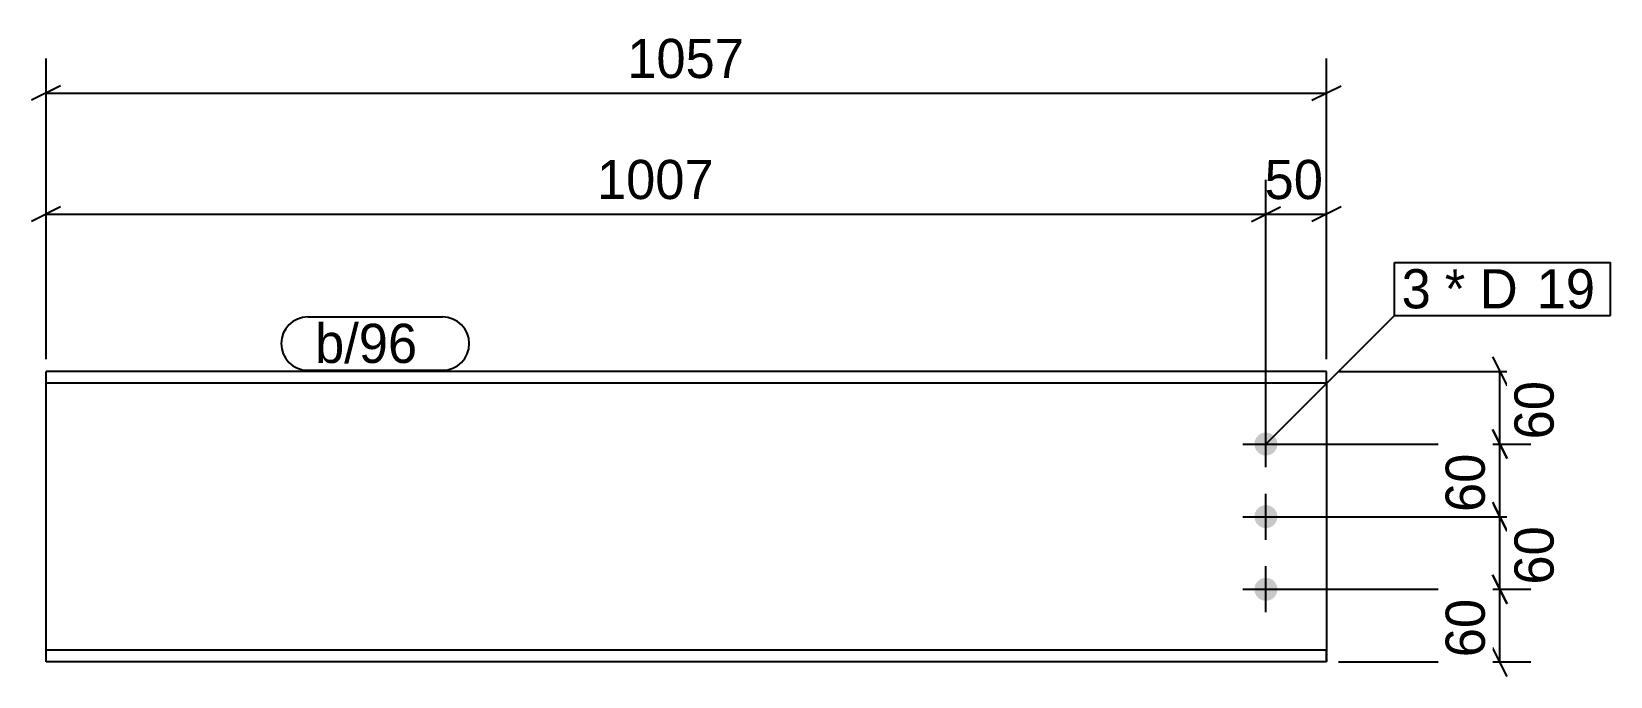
# Model space of a CAD drawing. Header units: millimetres. Extents: x 32 to 1335, y 32 to 565.
import ezdxf

# ---------------------------------------------------------------- set-up
doc = ezdxf.new("R2010")
doc.units = ezdxf.units.MM
doc.linetypes.add('DXK_LINE_DOT4', pattern=[0.9408, 0.4704, -0.4704])
doc.styles.add('Comic Sans MS', font='COMIC.TTF', dxfattribs={"height": 0.2})

msp = doc.modelspace()

# ---------------------------------------------------------------- hatches: boundary and pattern name
at = {"linetype": 'Continuous'}
for points in [[(1041.4, 224, -1), (1060.4, 224, -1)], [(1041.4, 164, -1), (1060.4, 164, -1)], [(1041.4, 104, -1), (1060.4, 104, -1)]]:
    msp.add_hatch(color=3, dxfattribs=at).paths.add_polyline_path(points)

# ---------------------------------------------------------------- linework, layer by layer
at = {"color": 8, "linetype": 'Continuous'}
for p, q in [((44, 294), (44, 542.4)), ((56, 520), (32, 508)), ((44, 514), (1100.9, 514)), ((1088.9, 508), (1112.9, 520)), ((44, 294), (44, 442.4)), ((1050.9, 234), (1050.9, 442.4)), ((1100.9, 294), (1100.9, 442.4)), ((56, 420), (32, 408)), ((1038.9, 408), (1062.9, 420)), ((1112.9, 420), (1088.9, 408)), ((1050.9, 414), (1100.9, 414)), ((1238, 296), (1250, 272)), ((1110.9, 284), (1272.4, 284)), ((1244, 224), (1244, 284)), ((1250, 212), (1238, 236)), ((1060.9, 224), (1272.4, 224)), ((1250, 152), (1238, 176)), ((1060.9, 164), (1269.6, 164)), ((1250, 92), (1238, 116)), ((1060.9, 104), (1272.4, 104)), ((1250, 32), (1238, 56)), ((1110.9, 44), (1269.6, 44))]:
    msp.add_line(p, q, dxfattribs=at)
at = {"color": 7, "linetype": 'Continuous'}
for p, q in [((1335.3, 330.1), (1335.3, 374.1)), ((1100.9, 284), (44, 284)), ((44, 44), (44, 284)), ((1100.9, 274.2), (44, 274.2)), ((1100.9, 274.2), (1100.9, 284)), ((1100.9, 274.2), (1100.9, 53.8)), ((1100.9, 53.8), (44, 53.8)), ((1100.9, 44), (1100.9, 53.8)), ((1100.9, 44), (44, 44))]:
    msp.add_line(p, q, dxfattribs=at)
at = {"color": 7, "linetype": 'DXK_LINE_DOT4'}
for p, q in [((1100.9, 274.2), (1100.9, 284)), ((1100.9, 53.8), (1100.9, 44))]:
    msp.add_line(p, q, dxfattribs=at)
at = {"color": 3, "linetype": 'Continuous'}
for p, q in [((1050.9, 205), (1050.9, 243)), ((1031.9, 224), (1069.9, 224)), ((1050.9, 145), (1050.9, 183)), ((1031.9, 164), (1069.9, 164)), ((1050.9, 85), (1050.9, 123)), ((1031.9, 104), (1069.9, 104))]:
    msp.add_line(p, q, dxfattribs=at)

# ---------------------------------------------------------------- wipeouts: each hides what was drawn before it
at = {"color": 0}
for points in [[(1189, 336.1), (1189, 368.1), (1162.9, 368.1), (1162.9, 336.1)], [(1264.8, 336.1), (1264.8, 368.1), (1198.6, 368.1), (1198.6, 336.1)], [(1319.7, 336.1), (1319.7, 368.1), (1274.4, 368.1), (1274.4, 336.1)], [(365.3, 291), (365.3, 323), (266, 323), (266, 291)]]:
    msp.add_wipeout(points, dxfattribs=at)

# ---------------------------------------------------------------- next in the draw order: wipeouts: each hides what was drawn before it
for points in [[(627.5, 520), (627.5, 564.8), (517.3, 564.8), (517.3, 520)], [(1108.3, 420), (1108.3, 464.8), (1043.4, 464.8), (1043.4, 420)], [(1189, 336.1), (1189, 368.1), (1162.9, 368.1), (1162.9, 336.1)], [(1264.8, 336.1), (1264.8, 368.1), (1198.6, 368.1), (1198.6, 336.1)], [(1319.7, 336.1), (1319.7, 368.1), (1274.4, 368.1), (1274.4, 336.1)], [(365.3, 291), (365.3, 323), (266, 323), (266, 291)], [(1294.8, 286.5), (1250, 286.5), (1250, 221.5), (1294.8, 221.5)]]:
    msp.add_wipeout(points, dxfattribs=at)

# ---------------------------------------------------------------- next in the draw order: linework, layer by layer
at = {"color": 8, "linetype": 'Continuous'}
for p, q in [((1100.9, 294), (1100.9, 542.4)), ((1050.9, 234), (1050.9, 442.4)), ((1038.9, 408), (1062.9, 420)), ((44, 414), (1050.9, 414)), ((1238, 236), (1250, 212)), ((1060.9, 224), (1269.6, 224)), ((1244, 164), (1244, 224))]:
    msp.add_line(p, q, dxfattribs=at)
at = {"color": 7, "linetype": 'Continuous'}
for p, q in [((1156.9, 374.1), (1335.3, 374.1)), ((1156.9, 330.1), (1156.9, 374.1)), ((260, 329), (371.3, 329)), ((1050.9, 224), (1156.9, 330.1)), ((1156.9, 330.1), (1335.3, 330.1)), ((260, 285), (371.3, 285))]:
    msp.add_line(p, q, dxfattribs=at)
for centre, start, end in [((260, 307), 90, 270), ((371.3, 307), 270, 90)]:
    msp.add_arc(centre, 22, start, end, dxfattribs=at)

# ---------------------------------------------------------------- next in the draw order: texts
at = {"color": 3, "style": 'Comic Sans MS'}
for s, height, p in [('1057', 32.38, (523.7, 526.4)), ('50', 32.38, (1049.8, 426.4)), ('3', 32.4, (1162.9, 336.1)), ('* D', 32.38, (1198.6, 336.1)), ('19', 32.38, (1274.4, 336.1)), ('b/96', 32.38, (266, 291))]:
    msp.add_text(s, height=height, dxfattribs=at).set_placement(p)
msp.add_text('60', height=32.38, rotation=90.0002, dxfattribs=at).set_placement((1288.4, 227.9))

# ---------------------------------------------------------------- next in the draw order: wipeouts: each hides what was drawn before it
at = {"color": 0}
for points in [[(602.5, 420), (602.5, 464.8), (492.3, 464.8), (492.3, 420)], [(1238, 226.5), (1193.2, 226.5), (1193.2, 161.5), (1238, 161.5)]]:
    msp.add_wipeout(points, dxfattribs=at)

# ---------------------------------------------------------------- next in the draw order: linework, layer by layer
at = {"color": 8, "linetype": 'Continuous'}
for p, q in [((1238, 176), (1250, 152)), ((1060.9, 164), (1272.4, 164)), ((1244, 104), (1244, 164))]:
    msp.add_line(p, q, dxfattribs=at)

# ---------------------------------------------------------------- next in the draw order: texts
at = {"color": 3, "style": 'Comic Sans MS'}
msp.add_text('1007', height=32.38, dxfattribs=at).set_placement((498.7, 426.4))
msp.add_text('60', height=32.38, rotation=90.0002, dxfattribs=at).set_placement((1231.6, 167.9))

# ---------------------------------------------------------------- next in the draw order: wipeouts: each hides what was drawn before it
at = {"color": 0}
msp.add_wipeout([(1294.8, 166.5), (1250, 166.5), (1250, 101.5), (1294.8, 101.5)], dxfattribs=at)

# ---------------------------------------------------------------- next in the draw order: linework, layer by layer
at = {"color": 8, "linetype": 'Continuous'}
for p, q in [((1238, 116), (1250, 92)), ((1060.9, 104), (1269.6, 104)), ((1244, 44), (1244, 104))]:
    msp.add_line(p, q, dxfattribs=at)

# ---------------------------------------------------------------- next in the draw order: texts
at = {"color": 3, "style": 'Comic Sans MS'}
msp.add_text('60', height=32.38, rotation=90.0002, dxfattribs=at).set_placement((1288.4, 107.9))

# ---------------------------------------------------------------- next in the draw order: wipeouts: each hides what was drawn before it
at = {"color": 0}
msp.add_wipeout([(1238, 106.5), (1193.2, 106.5), (1193.2, 41.5), (1238, 41.5)], dxfattribs=at)

# ---------------------------------------------------------------- next in the draw order: texts
at = {"color": 3, "style": 'Comic Sans MS'}
msp.add_text('60', height=32.38, rotation=90.0002, dxfattribs=at).set_placement((1231.6, 47.9))

doc.saveas('drawing.dxf')
